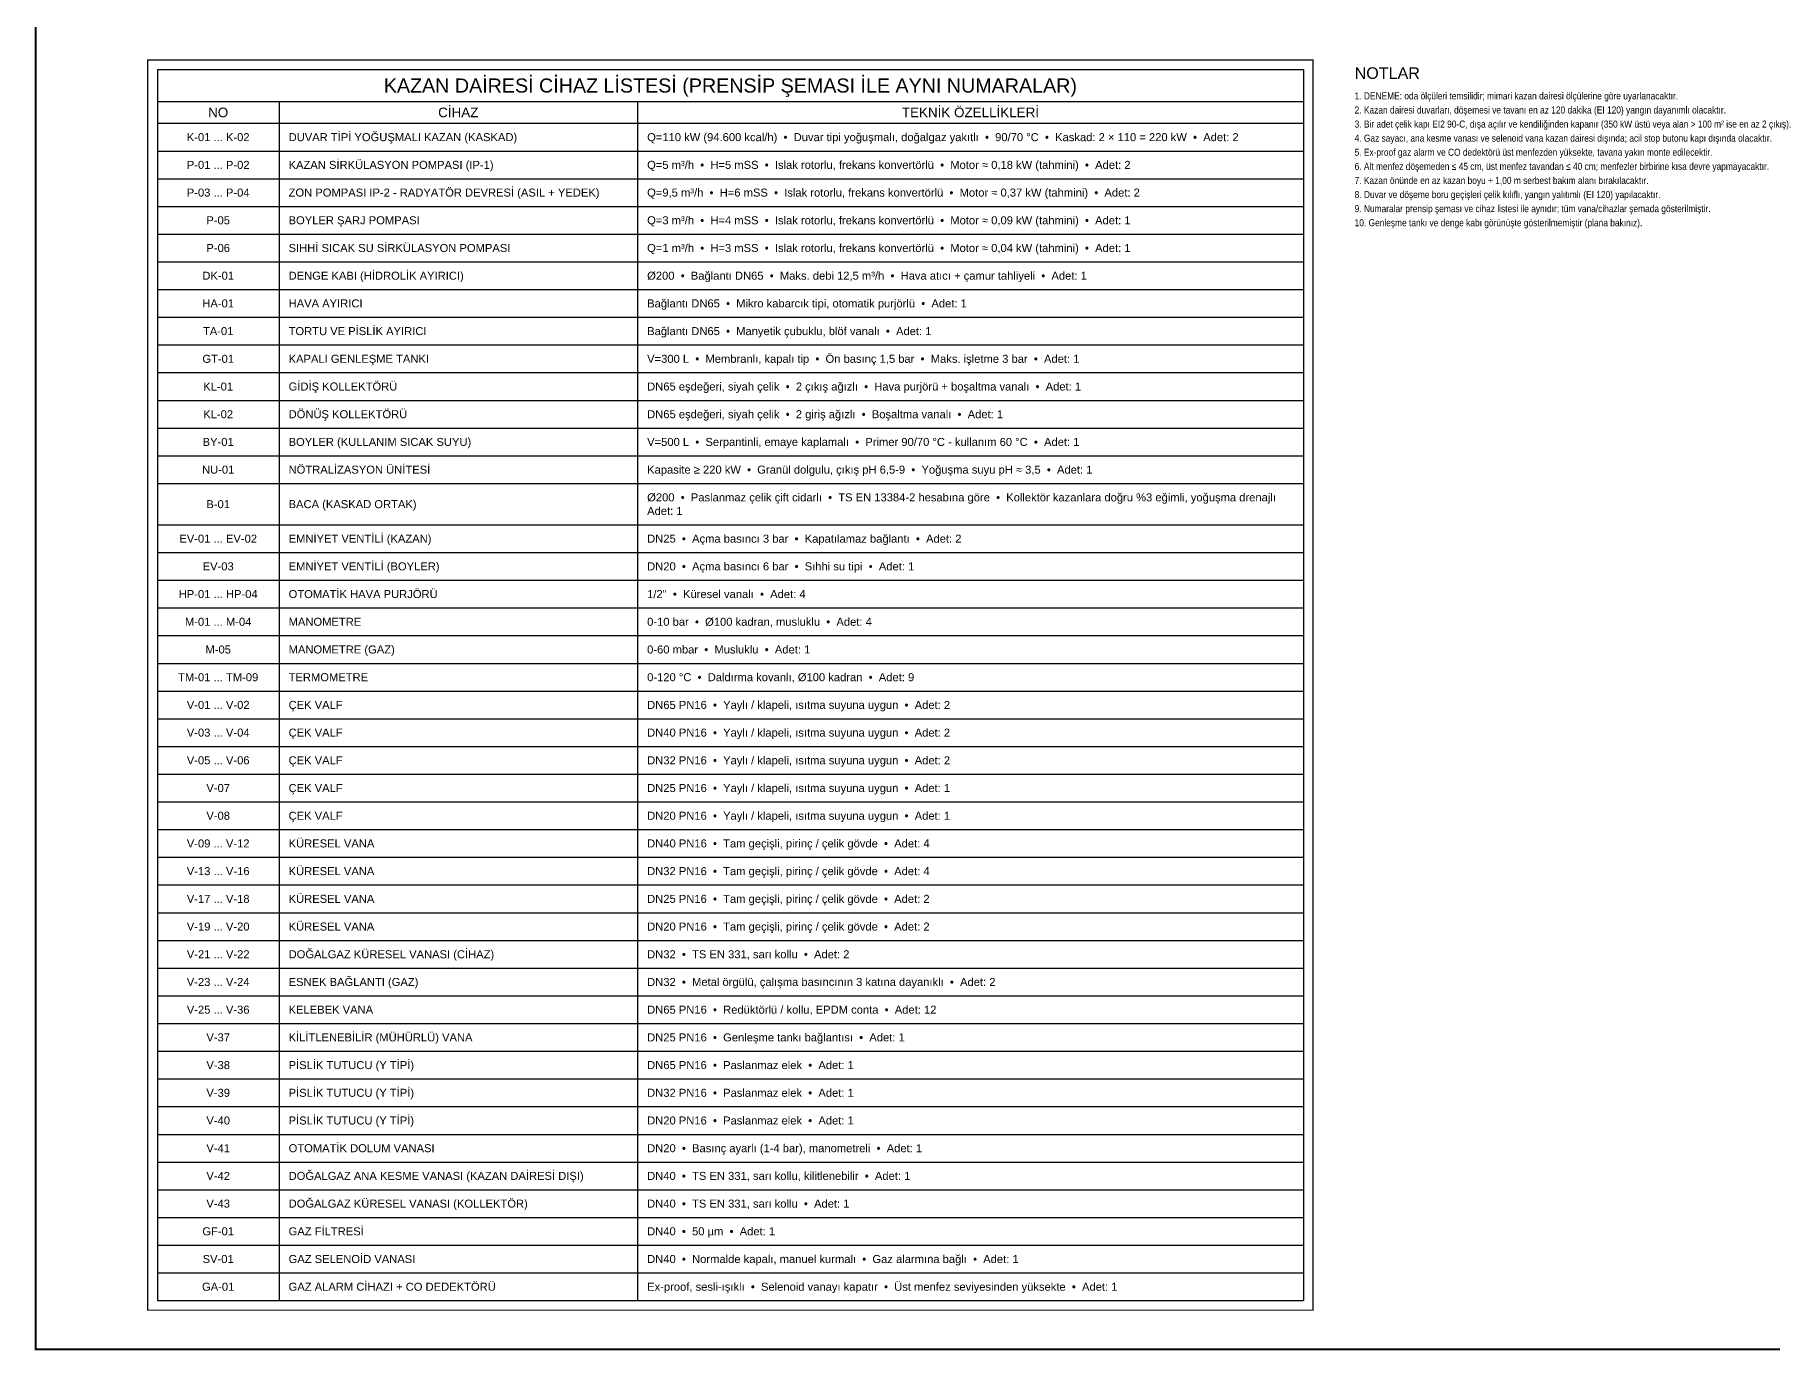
# Model space of a CAD drawing. Header units: centimetres. Extents: x -407 to 3667, y -2994 to 827.
# Drawn here: x -407 to 2307, y -2994 to -941 of the extents above; entities that cross this region are included whole.
import ezdxf
from ezdxf.enums import TextEntityAlignment as Align

# ---------------------------------------------------------------- set-up
doc = ezdxf.new("R2010")
doc.units = ezdxf.units.CM
doc.header["$LTSCALE"] = 8
for name, color, linetype in [('ROTAS-HESAP-BASLIK', 2, 'Continuous'), ('ROTAS-HESAP-CERCEVE', 4, 'Continuous'), ('ROTAS-HESAP-CIZGI', 1, 'Continuous'), ('ROTAS-HESAP-YAZI', 7, 'Continuous'), ('ROTAS-ISITMA-BASLIK', 5, 'Continuous'), ('ROTAS-ISITMA-YAZI', 7, 'Continuous'), ('ROTAS-PAFTA', 7, 'Continuous')]:
    doc.layers.add(name, color=color, linetype=linetype)
doc.styles.add('ROTAS', font='arial.ttf')

msp = doc.modelspace()

# ---------------------------------------------------------------- linework, layer by layer
at = {"layer": 'ROTAS-HESAP-CERCEVE', "const_width": 2}
msp.add_lwpolyline([(-230, -2931.75), (1590, -2931.75), (1590, -980), (-230, -980)], close=True, dxfattribs=at)
at = {"layer": 'ROTAS-HESAP-CIZGI'}
for p, q in [((-215, -995), (1575, -995)), ((-215, -995), (-215, -2916.75)), ((1575, -995), (1575, -2916.75)), ((-215, -1045), (1575, -1045)), ((-25, -1045), (-25, -2916.75)), ((535, -1045), (535, -2916.75)), ((-215, -1079), (1575, -1079)), ((-215, -1122.25), (1575, -1122.25)), ((-215, -1165.5), (1575, -1165.5)), ((-215, -1208.75), (1575, -1208.75)), ((-215, -1252), (1575, -1252)), ((-215, -1295.25), (1575, -1295.25)), ((-215, -1338.5), (1575, -1338.5)), ((-215, -1381.75), (1575, -1381.75)), ((-215, -1425), (1575, -1425)), ((-215, -1468.25), (1575, -1468.25)), ((-215, -1511.5), (1575, -1511.5)), ((-215, -1554.75), (1575, -1554.75)), ((-215, -1598), (1575, -1598)), ((-215, -1641.25), (1575, -1641.25)), ((-215, -1705.75), (1575, -1705.75)), ((-215, -1749), (1575, -1749)), ((-215, -1792.25), (1575, -1792.25)), ((-215, -1835.5), (1575, -1835.5)), ((-215, -1878.75), (1575, -1878.75)), ((-215, -1922), (1575, -1922)), ((-215, -1965.25), (1575, -1965.25)), ((-215, -2008.5), (1575, -2008.5)), ((-215, -2051.75), (1575, -2051.75)), ((-215, -2095), (1575, -2095)), ((-215, -2138.25), (1575, -2138.25)), ((-215, -2181.5), (1575, -2181.5)), ((-215, -2224.75), (1575, -2224.75)), ((-215, -2268), (1575, -2268)), ((-215, -2311.25), (1575, -2311.25)), ((-215, -2354.5), (1575, -2354.5)), ((-215, -2397.75), (1575, -2397.75)), ((-215, -2441), (1575, -2441)), ((-215, -2484.25), (1575, -2484.25)), ((-215, -2527.5), (1575, -2527.5)), ((-215, -2570.75), (1575, -2570.75)), ((-215, -2614), (1575, -2614)), ((-215, -2657.25), (1575, -2657.25)), ((-215, -2700.5), (1575, -2700.5)), ((-215, -2743.75), (1575, -2743.75)), ((-215, -2787), (1575, -2787)), ((-215, -2830.25), (1575, -2830.25)), ((-215, -2873.5), (1575, -2873.5)), ((-215, -2916.75), (1575, -2916.75))]:
    msp.add_line(p, q, dxfattribs=at)
at = {"layer": 'ROTAS-PAFTA', "const_width": 3}
msp.add_lwpolyline([(-405, -2992.75), (3665, -2992.75), (3665, 825), (-405, 825)], close=True, dxfattribs=at)

# ---------------------------------------------------------------- texts
at = {"layer": 'ROTAS-HESAP-BASLIK', "style": 'ROTAS'}
for s, height, p in [('KAZAN DAİRESİ CİHAZ LİSTESİ (PRENSİP ŞEMASI İLE AYNI NUMARALAR)', 22, (680, -1020)), ('NO', 15, (-120, -1062)), ('CİHAZ', 15, (255, -1062)), ('TEKNİK ÖZELLİKLERİ', 15, (1055, -1062))]:
    msp.add_text(s, height=height, dxfattribs=at).set_placement(p, align=Align.MIDDLE_CENTER)
at = {"layer": 'ROTAS-HESAP-YAZI', "style": 'ROTAS'}
for s, p in [('K-01 ... K-02', (-120, -1100.625)), ('P-01 ... P-02', (-120, -1143.875)), ('P-03 ... P-04', (-120, -1187.125)), ('P-05', (-120, -1230.375)), ('P-06', (-120, -1273.625)), ('DK-01', (-120, -1316.875)), ('HA-01', (-120, -1360.125)), ('TA-01', (-120, -1403.375)), ('GT-01', (-120, -1446.625)), ('KL-01', (-120, -1489.875)), ('KL-02', (-120, -1533.125)), ('BY-01', (-120, -1576.375)), ('NU-01', (-120, -1619.625)), ('B-01', (-120, -1673.5)), ('EV-01 ... EV-02', (-120, -1727.375)), ('EV-03', (-120, -1770.625)), ('HP-01 ... HP-04', (-120, -1813.875)), ('M-01 ... M-04', (-120, -1857.125)), ('M-05', (-120, -1900.375)), ('TM-01 ... TM-09', (-120, -1943.625)), ('V-01 ... V-02', (-120, -1986.875)), ('V-03 ... V-04', (-120, -2030.125)), ('V-05 ... V-06', (-120, -2073.375)), ('V-07', (-120, -2116.625)), ('V-08', (-120, -2159.875)), ('V-09 ... V-12', (-120, -2203.125)), ('V-13 ... V-16', (-120, -2246.375)), ('V-17 ... V-18', (-120, -2289.625)), ('V-19 ... V-20', (-120, -2332.875)), ('V-21 ... V-22', (-120, -2376.125)), ('V-23 ... V-24', (-120, -2419.375)), ('V-25 ... V-36', (-120, -2462.625)), ('V-37', (-120, -2505.875)), ('V-38', (-120, -2549.125)), ('V-39', (-120, -2592.375)), ('V-40', (-120, -2635.625)), ('V-41', (-120, -2678.875)), ('V-42', (-120, -2722.125)), ('V-43', (-120, -2765.375)), ('GF-01', (-120, -2808.625)), ('SV-01', (-120, -2851.875)), ('GA-01', (-120, -2895.125))]:
    msp.add_text(s, height=12.5, dxfattribs=at).set_placement(p, align=Align.MIDDLE_CENTER)
for s, p in [('DUVAR TİPİ YOĞUŞMALI KAZAN (KASKAD)', (-10, -1100.625)), ('Q=110 kW (94.600 kcal/h)  •  Duvar tipi yoğuşmalı, doğalgaz yakıtlı  •  90/70 °C  •  Kaskad: 2 × 110 = 220 kW  •  Adet: 2', (550, -1100.625)), ('KAZAN SİRKÜLASYON POMPASI (IP-1)', (-10, -1143.875)), ('Q=5 m³/h  •  H=5 mSS  •  Islak rotorlu, frekans konvertörlü  •  Motor ≈ 0,18 kW (tahmini)  •  Adet: 2', (550, -1143.875)), ('ZON POMPASI IP-2 - RADYATÖR DEVRESİ (ASIL + YEDEK)', (-10, -1187.125)), ('Q=9,5 m³/h  •  H=6 mSS  •  Islak rotorlu, frekans konvertörlü  •  Motor ≈ 0,37 kW (tahmini)  •  Adet: 2', (550, -1187.125)), ('BOYLER ŞARJ POMPASI', (-10, -1230.375)), ('Q=3 m³/h  •  H=4 mSS  •  Islak rotorlu, frekans konvertörlü  •  Motor ≈ 0,09 kW (tahmini)  •  Adet: 1', (550, -1230.375)), ('SIHHİ SICAK SU SİRKÜLASYON POMPASI', (-10, -1273.625)), ('Q=1 m³/h  •  H=3 mSS  •  Islak rotorlu, frekans konvertörlü  •  Motor ≈ 0,04 kW (tahmini)  •  Adet: 1', (550, -1273.625)), ('DENGE KABI (HİDROLİK AYIRICI)', (-10, -1316.875)), ('Ø200  •  Bağlantı DN65  •  Maks. debi 12,5 m³/h  •  Hava atıcı + çamur tahliyeli  •  Adet: 1', (550, -1316.875)), ('HAVA AYIRICI', (-10, -1360.125)), ('Bağlantı DN65  •  Mikro kabarcık tipi, otomatik purjörlü  •  Adet: 1', (550, -1360.125)), ('TORTU VE PİSLİK AYIRICI', (-10, -1403.375)), ('Bağlantı DN65  •  Manyetik çubuklu, blöf vanalı  •  Adet: 1', (550, -1403.375)), ('V=300 L  •  Membranlı, kapalı tip  •  Ön basınç 1,5 bar  •  Maks. işletme 3 bar  •  Adet: 1', (550, -1446.625)), ('KAPALI GENLEŞME TANKI', (-10, -1446.625)), ('GİDİŞ KOLLEKTÖRÜ', (-10, -1489.875)), ('DN65 eşdeğeri, siyah çelik  •  2 çıkış ağızlı  •  Hava purjörü + boşaltma vanalı  •  Adet: 1', (550, -1489.875)), ('DÖNÜŞ KOLLEKTÖRÜ', (-10, -1533.125)), ('DN65 eşdeğeri, siyah çelik  •  2 giriş ağızlı  •  Boşaltma vanalı  •  Adet: 1', (550, -1533.125)), ('BOYLER (KULLANIM SICAK SUYU)', (-10, -1576.375)), ('V=500 L  •  Serpantinli, emaye kaplamalı  •  Primer 90/70 °C - kullanım 60 °C  •  Adet: 1', (550, -1576.375)), ('NÖTRALİZASYON ÜNİTESİ', (-10, -1619.625)), ('Kapasite ≥ 220 kW  •  Granül dolgulu, çıkış pH 6,5-9  •  Yoğuşma suyu pH ≈ 3,5  •  Adet: 1', (550, -1619.625)), ('BACA (KASKAD ORTAK)', (-10, -1673.5)), ('Adet: 1', (550, -1684.125)), ('Ø200  •  Paslanmaz çelik çift cidarlı  •  TS EN 13384-2 hesabına göre  •  Kollektör kazanlara doğru %3 eğimli, yoğuşma drenajlı', (550, -1662.875)), ('EMNİYET VENTİLİ (KAZAN)', (-10, -1727.375)), ('DN25  •  Açma basıncı 3 bar  •  Kapatılamaz bağlantı  •  Adet: 2', (550, -1727.375)), ('EMNİYET VENTİLİ (BOYLER)', (-10, -1770.625)), ('DN20  •  Açma basıncı 6 bar  •  Sıhhi su tipi  •  Adet: 1', (550, -1770.625)), ('OTOMATİK HAVA PURJÖRÜ', (-10, -1813.875)), ('1/2"  •  Küresel vanalı  •  Adet: 4', (550, -1813.875)), ('MANOMETRE', (-10, -1857.125)), ('0-10 bar  •  Ø100 kadran, musluklu  •  Adet: 4', (550, -1857.125)), ('MANOMETRE (GAZ)', (-10, -1900.375)), ('0-60 mbar  •  Musluklu  •  Adet: 1', (550, -1900.375)), ('TERMOMETRE', (-10, -1943.625)), ('0-120 °C  •  Daldırma kovanlı, Ø100 kadran  •  Adet: 9', (550, -1943.625)), ('ÇEK VALF', (-10, -1986.875)), ('DN65 PN16  •  Yaylı / klapeli, ısıtma suyuna uygun  •  Adet: 2', (550, -1986.875)), ('ÇEK VALF', (-10, -2030.125)), ('DN40 PN16  •  Yaylı / klapeli, ısıtma suyuna uygun  •  Adet: 2', (550, -2030.125)), ('ÇEK VALF', (-10, -2073.375)), ('DN32 PN16  •  Yaylı / klapeli, ısıtma suyuna uygun  •  Adet: 2', (550, -2073.375)), ('ÇEK VALF', (-10, -2116.625)), ('DN25 PN16  •  Yaylı / klapeli, ısıtma suyuna uygun  •  Adet: 1', (550, -2116.625)), ('ÇEK VALF', (-10, -2159.875)), ('DN20 PN16  •  Yaylı / klapeli, ısıtma suyuna uygun  •  Adet: 1', (550, -2159.875)), ('KÜRESEL VANA', (-10, -2203.125)), ('DN40 PN16  •  Tam geçişli, pirinç / çelik gövde  •  Adet: 4', (550, -2203.125)), ('KÜRESEL VANA', (-10, -2246.375)), ('DN32 PN16  •  Tam geçişli, pirinç / çelik gövde  •  Adet: 4', (550, -2246.375)), ('KÜRESEL VANA', (-10, -2289.625)), ('DN25 PN16  •  Tam geçişli, pirinç / çelik gövde  •  Adet: 2', (550, -2289.625)), ('KÜRESEL VANA', (-10, -2332.875)), ('DN20 PN16  •  Tam geçişli, pirinç / çelik gövde  •  Adet: 2', (550, -2332.875)), ('DOĞALGAZ KÜRESEL VANASI (CİHAZ)', (-10, -2376.125)), ('DN32  •  TS EN 331, sarı kollu  •  Adet: 2', (550, -2376.125)), ('ESNEK BAĞLANTI (GAZ)', (-10, -2419.375)), ('DN32  •  Metal örgülü, çalışma basıncının 3 katına dayanıklı  •  Adet: 2', (550, -2419.375)), ('KELEBEK VANA', (-10, -2462.625)), ('DN65 PN16  •  Redüktörlü / kollu, EPDM conta  •  Adet: 12', (550, -2462.625)), ('KİLİTLENEBİLİR (MÜHÜRLÜ) VANA', (-10, -2505.875)), ('DN25 PN16  •  Genleşme tankı bağlantısı  •  Adet: 1', (550, -2505.875)), ('PİSLİK TUTUCU (Y TİPİ)', (-10, -2549.125)), ('DN65 PN16  •  Paslanmaz elek  •  Adet: 1', (550, -2549.125)), ('PİSLİK TUTUCU (Y TİPİ)', (-10, -2592.375)), ('DN32 PN16  •  Paslanmaz elek  •  Adet: 1', (550, -2592.375)), ('PİSLİK TUTUCU (Y TİPİ)', (-10, -2635.625)), ('DN20 PN16  •  Paslanmaz elek  •  Adet: 1', (550, -2635.625)), ('OTOMATİK DOLUM VANASI', (-10, -2678.875)), ('DN20  •  Basınç ayarlı (1-4 bar), manometreli  •  Adet: 1', (550, -2678.875)), ('DOĞALGAZ ANA KESME VANASI (KAZAN DAİRESİ DIŞI)', (-10, -2722.125)), ('DN40  •  TS EN 331, sarı kollu, kilitlenebilir  •  Adet: 1', (550, -2722.125)), ('DOĞALGAZ KÜRESEL VANASI (KOLLEKTÖR)', (-10, -2765.375)), ('DN40  •  TS EN 331, sarı kollu  •  Adet: 1', (550, -2765.375)), ('GAZ FİLTRESİ', (-10, -2808.625)), ('DN40  •  50 µm  •  Adet: 1', (550, -2808.625)), ('GAZ SELENOİD VANASI', (-10, -2851.875)), ('DN40  •  Normalde kapalı, manuel kurmalı  •  Gaz alarmına bağlı  •  Adet: 1', (550, -2851.875)), ('GAZ ALARM CİHAZI + CO DEDEKTÖRÜ', (-10, -2895.125)), ('Ex-proof, sesli-ışıklı  •  Selenoid vanayı kapatır  •  Üst menfez seviyesinden yüksekte  •  Adet: 1', (550, -2895.125))]:
    msp.add_text(s, height=12.5, dxfattribs=at).set_placement(p, align=Align.MIDDLE_LEFT)
at = {"layer": 'ROTAS-ISITMA-BASLIK', "style": 'ROTAS'}
msp.add_text('NOTLAR', height=18, dxfattribs=at).set_placement((1655, -1015), align=Align.BOTTOM_LEFT)
at = {"layer": 'ROTAS-ISITMA-YAZI', "style": 'ROTAS', "width": 0.85}
for s, p in [('1. DENEME: oda ölçüleri temsilidir; mimari kazan dairesi ölçülerine göre uyarlanacaktır.', (1655, -1045)), ('2. Kazan dairesi duvarları, döşemesi ve tavanı en az 120 dakika (EI 120) yangın dayanımlı olacaktır.', (1655, -1067)), ('3. Bir adet çelik kapı EI2 90-C, dışa açılır ve kendiliğinden kapanır (350 kW üstü veya alan > 100 m² ise en az 2 çıkış).', (1655, -1089)), ('4. Gaz sayacı, ana kesme vanası ve selenoid vana kazan dairesi dışında; acil stop butonu kapı dışında olacaktır.', (1655, -1111)), ('5. Ex-proof gaz alarm ve CO dedektörü üst menfezden yüksekte, tavana yakın monte edilecektir.', (1655, -1133)), ('6. Alt menfez döşemeden ≤ 45 cm, üst menfez tavandan ≤ 40 cm; menfezler birbirine kısa devre yapmayacaktır.', (1655, -1155)), ('7. Kazan önünde en az kazan boyu + 1,00 m serbest bakım alanı bırakılacaktır.', (1655, -1177)), ('8. Duvar ve döşeme boru geçişleri çelik kılıflı, yangın yalıtımlı (EI 120) yapılacaktır.', (1655, -1199)), ('9. Numaralar prensip şeması ve cihaz listesi ile aynıdır; tüm vana/cihazlar şemada gösterilmiştir.', (1655, -1221)), ('10. Genleşme tankı ve denge kabı görünüşte gösterilmemiştir (plana bakınız).', (1655, -1243))]:
    msp.add_text(s, height=11, dxfattribs=at).set_placement(p, align=Align.BOTTOM_LEFT)

doc.saveas('drawing.dxf')
